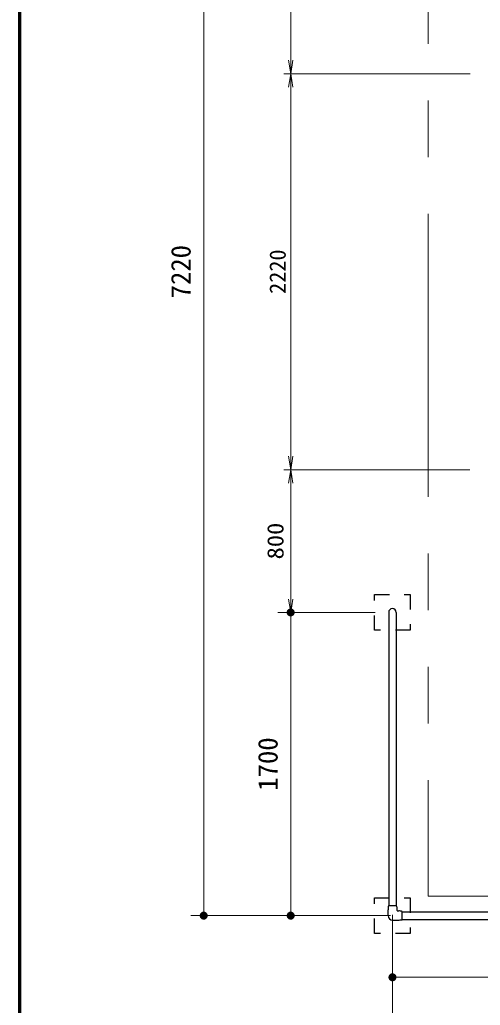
# Model space of a CAD drawing. Units: millimetres at full size. Extents: x 750 to 20250, y 750 to 14100.
# Drawn here: x 750 to 3333, y 3726 to 9251 of the extents above; entities that cross this region are included whole.
import ezdxf
from ezdxf.enums import TextEntityAlignment as Align

# ---------------------------------------------------------------- set-up
doc = ezdxf.new("R2010")
doc.units = ezdxf.units.MM
doc.header["$LTSCALE"] = 50
doc.linetypes.add('USER1', pattern=[63.5, 31.75, -6.35, 6.35, -6.35, 6.35, -6.35])
doc.linetypes.add('USER2', pattern=[3.333334, 1.666667, -1.666667])
for name, color, linetype, lineweight in [('D-SAFETY', 6, 'USER1', 13), ('D-STR-DIM', 7, 'Continuous', 13), ('D-STR-DIM\u3000寸法線、寸法値', 7, 'Continuous', 13), ('D-STR-TXT', 7, 'Continuous', 13), ('D-STR\u3000構造物外形線', 1, 'Continuous', 25), ('D-TTL', 7, 'Continuous', 70)]:
    doc.layers.add(name, color=color, linetype=linetype, lineweight=lineweight)
doc.styles.add('ＭＳ ゴシック', font='')
doc.styles.get('ＭＳ ゴシック').set_extended_font_data('MS Gothic')

# ---------------------------------------------------------------- blocks, each defined once
blk = doc.blocks.new('filled_dot')
at = {"color": 0, "linetype": 'Continuous', "lineweight": -2, "const_width": 1.25}
blk.add_lwpolyline([(-0.625, 0, 1), (0.625, 0, 1)], format="xyb", close=True, dxfattribs=at)
blk = doc.blocks.new('open_arrow')
at = {"color": 0, "linetype": 'Continuous', "lineweight": -2}
blk.add_lwpolyline([(7.5, 1.25), (0, 0), (7.5, -1.25)], dxfattribs=at)

msp = doc.modelspace()

# ---------------------------------------------------------------- linework, layer by layer
at = {"layer": 'D-SAFETY'}
for p, q in [((3040.47, 11337.94), (3040.47, 4337.94)), ((3040.47, 4337.94), (10840.47, 4337.94))]:
    msp.add_line(p, q, dxfattribs=at)
at = {"layer": 'D-STR-DIM'}
for p, q in [((3275.88, 8947.94), (2232.21, 8947.94)), ((2269.71, 6727.94), (2269.71, 8947.94)), ((3274.76, 6727.94), (2232.21, 6727.94))]:
    msp.add_line(p, q, dxfattribs=at)
at = {"layer": 'D-STR-DIM\u3000寸法線、寸法値'}
for p, q in [((1781.82, 11447.94), (1781.82, 4227.94)), ((2744.47, 5927.94), (2197.71, 5927.94)), ((2269.71, 4227.94), (2269.71, 5927.94)), ((2498.62, 4227.94), (1709.82, 4227.94)), ((2830.34, 4227.94), (2197.71, 4227.94)), ((2840.47, 4231.94), (2840.47, 3810.51)), ((2840.47, 4036.39), (2840.47, 3252.57)), ((2840.47, 3882.51), (4340.47, 3882.51))]:
    msp.add_line(p, q, dxfattribs=at)
at = {"layer": 'D-STR-TXT'}
for p, q in [((2269.71, 8947.94), (2269.71, 9747.94)), ((2990.47, 8947.94), (2232.21, 8947.94)), ((2990.47, 6727.94), (2232.21, 6727.94)), ((2269.71, 6727.94), (2269.71, 5927.94)), ((2519.03, 5927.94), (2232.21, 5927.94))]:
    msp.add_line(p, q, dxfattribs=at)
at = {"layer": 'D-STR\u3000構造物外形線'}
for p, q in [((2819.47, 5927.94), (2819.47, 4282.94)), ((2861.47, 5927.94), (2861.47, 4282.94)), ((2815.97, 4227.94), (2815.97, 4259.75)), ((2817.47, 4282.94), (2817.91, 4282.94)), ((2863.03, 4282.94), (2817.91, 4282.94)), ((2863.47, 4282.94), (2863.03, 4282.94)), ((2866.97, 4257.44), (2866.97, 4262.94)), ((2869.97, 4254.44), (2875.47, 4254.44)), ((2840.47, 4203.44), (2872.28, 4203.44)), ((2895.47, 4250.94), (2895.47, 4250.5)), ((2895.47, 4205.38), (2895.47, 4250.5)), ((2895.47, 4248.94), (4288.47, 4248.94)), ((2895.47, 4206.94), (4288.47, 4206.94)), ((2895.47, 4204.94), (2895.47, 4205.38))]:
    msp.add_line(p, q, dxfattribs=at)
at = {"layer": 'D-STR\u3000構造物外形線', "linetype": 'USER2'}
for points in [[(2740.47, 6027.94), (2940.47, 6027.94), (2940.47, 5827.94), (2740.47, 5827.94)], [(2740.47, 4327.94), (2940.47, 4327.94), (2940.47, 4127.94), (2740.47, 4127.94)]]:
    msp.add_lwpolyline(points, close=True, dxfattribs=at)
at = {"layer": 'D-STR\u3000構造物外形線'}
for centre, radius, start, end in [((2840.47, 5927.94), 21, 360, 180), ((2995.97, 4259.75), 180, 172.73818, 180), ((2995.97, 4259.75), 180, 172.598, 172.73818), ((2817.91, 4282.44), 0.5, 90, 172.73818), ((2863.03, 4282.44), 0.5, 7.26182, 90), ((2684.97, 4259.75), 180, 7.26182, 7.402), ((2809.48, 4262.94), 57.49, 0, 20.00804), ((2869.97, 4257.44), 3, 180, 270), ((2875.47, 4196.95), 57.49, 69.99196, 90), ((2840.47, 4227.94), 24.5, 180, 270), ((2872.28, 4383.44), 180, 270, 277.26182), ((2872.28, 4072.44), 180, 82.598, 82.73818), ((2894.97, 4250.5), 0.5, 0, 82.73818), ((2894.97, 4205.38), 0.5, 277.26182, 0), ((2872.28, 4383.44), 180, 277.26182, 277.402)]:
    msp.add_arc(centre, radius, start, end, dxfattribs=at)
at = {"layer": 'D-TTL'}
msp.add_lwpolyline([(750, 750), (750, 14100), (20250, 14100), (20250, 750)], close=True, dxfattribs=at)

# ---------------------------------------------------------------- block references
at = {"layer": 'D-STR-DIM', "xscale": 10, "yscale": 10}
for p, rotation in [((2269.71, 8947.94), 270), ((2269.71, 6727.94), 90)]:
    msp.add_blockref('open_arrow', p, dxfattribs=dict(at, rotation=rotation))
at = {"layer": 'D-STR-DIM\u3000寸法線、寸法値', "xscale": 18, "yscale": 18}
for p, rotation in [((2269.71, 5927.94), 270), ((1781.82, 4227.94), 90), ((2269.71, 4227.94), 90)]:
    msp.add_blockref('filled_dot', p, dxfattribs=dict(at, rotation=rotation))
msp.add_blockref('filled_dot', (2840.47, 3882.51), dxfattribs=at)
at = {"layer": 'D-STR-TXT', "xscale": 10, "yscale": 10}
for p, rotation in [((2269.71, 8947.94), 90), ((2269.71, 6727.94), 270), ((2269.71, 5927.94), 90)]:
    msp.add_blockref('open_arrow', p, dxfattribs=dict(at, rotation=rotation))

# ---------------------------------------------------------------- texts
at = {"layer": 'D-STR-DIM', "style": 'ＭＳ ゴシック'}
msp.add_text('2220', height=91.64, rotation=90, dxfattribs=at).set_placement((2269.71, 7837.94), align=Align.BOTTOM_CENTER)
at = {"layer": 'D-STR-DIM\u3000寸法線、寸法値', "style": 'ＭＳ ゴシック'}
for s, p in [('7220', (1653.56, 7837.94)), ('1700', (2141.44, 5077.94))]:
    msp.add_text(s, height=110, rotation=90, dxfattribs=at).set_placement(p, align=Align.MIDDLE_CENTER)
at = {"layer": 'D-STR-TXT', "style": 'ＭＳ ゴシック', "width": 1.1}
msp.add_text('800', height=91.64, rotation=90, dxfattribs=at).set_placement((2257.21, 6327.94), align=Align.BOTTOM_CENTER)

doc.saveas('drawing.dxf')
